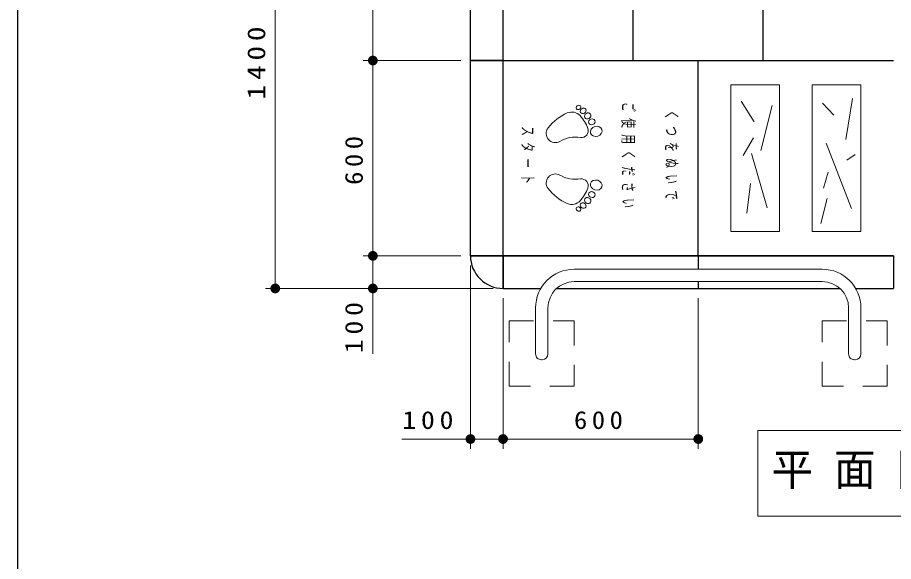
# Model space of a CAD drawing. Units: millimetres on the paper, scale 1:30. Extents: x -537 to 0, y 0 to 257.
# Drawn here: x -365 to -275.3, y 149.3 to 205 of the extents above; entities that cross this region are included whole.
import ezdxf

# ---------------------------------------------------------------- set-up
doc = ezdxf.new("R2010")
doc.units = ezdxf.units.MM
doc.linetypes.add('USER1', pattern=[4.5, 2.5, -2])
doc.layers.add('1_30', color=7, linetype='Continuous', lineweight=13)
doc.layers.add('NAKAMURA図枠', color=7, linetype='Continuous', lineweight=13)
doc.styles.add('ＭＳ ゴシック', font='')
doc.styles.get('ＭＳ ゴシック').set_extended_font_data('MS Gothic')

# ---------------------------------------------------------------- blocks, each defined once
blk = doc.blocks.new('filled_dot')
at = {"color": 0, "linetype": 'Continuous', "lineweight": -2, "const_width": 1.25}
blk.add_lwpolyline([(-0.625, 0, 1), (0.625, 0, 1)], format="xyb", close=True, dxfattribs=at)

msp = doc.modelspace()

# ---------------------------------------------------------------- linework, layer by layer
at = {"layer": '1_30'}
for p, q in [((-338.595, 177.264), (-338.595, 223.93)), ((-328.595, 200.597), (-328.595, 220.597)), ((-319.595, 200.597), (-329.595, 200.597)), ((-328.595, 180.597), (-328.595, 200.597)), ((-291.928, 183.097), (-291.928, 198.097)), ((-291.928, 198.097), (-286.928, 198.097)), ((-286.928, 198.097), (-286.928, 183.097)), ((-283.595, 198.097), (-278.595, 198.097)), ((-283.595, 183.097), (-283.595, 198.097)), ((-278.595, 198.097), (-278.595, 183.097)), ((-280.139, 192.508), (-279.47, 196.713)), ((-289.524, 194.324), (-290.861, 196.426)), ((-288.836, 191.389), (-287.702, 196.007)), ((-281.381, 194.993), (-282.528, 196.235)), ((-290.67, 190.884), (-289.619, 192.699)), ((-279.566, 185.437), (-282.146, 192.126)), ((-288.186, 185.532), (-289.81, 191.075)), ((-280.044, 190.406), (-279.184, 190.979)), ((-282.433, 187.539), (-281.955, 189.164)), ((-290.288, 184.959), (-289.906, 188.017)), ((-282.719, 183.908), (-282.05, 186.488)), ((-286.928, 183.097), (-291.928, 183.097)), ((-278.595, 183.097), (-283.595, 183.097)), ((-319.595, 180.597), (-329.595, 180.597)), ((-328.595, 170.572), (-328.595, 180.597)), ((-318.595, 179.597), (-318.595, 160.844)), ((-307.961, 179.23), (-282.562, 179.23)), ((-307.961, 177.964), (-282.562, 177.964)), ((-316.261, 177.264), (-339.595, 177.264)), ((-315.261, 176.264), (-315.261, 160.844)), ((-295.261, 176.264), (-295.261, 160.844)), ((-311.928, 175.264), (-311.928, 170.564)), ((-310.661, 175.264), (-310.661, 170.564)), ((-279.862, 175.264), (-279.862, 170.564)), ((-278.595, 175.264), (-278.595, 170.564)), ((-311.261, 169.964), (-311.328, 169.964)), ((-279.262, 169.964), (-279.195, 169.964)), ((-289.161, 162.73), (-289.161, 153.93)), ((-241.361, 162.73), (-289.161, 162.73)), ((-315.261, 161.844), (-325.639, 161.844)), ((-295.261, 161.844), (-315.261, 161.844)), ((-289.161, 153.93), (-241.361, 153.93))]:
    msp.add_line(p, q, dxfattribs=at)
at = {"layer": '1_30', "color": 3, "lineweight": 25}
for p, q in [((-318.595, 200.597), (-318.595, 220.597)), ((-315.261, 200.597), (-315.261, 220.597)), ((-301.928, 200.597), (-301.928, 220.597)), ((-288.595, 200.597), (-288.595, 220.597)), ((-318.595, 180.597), (-318.595, 200.597)), ((-318.595, 200.597), (-315.261, 200.597)), ((-315.261, 200.597), (-318.595, 200.597)), ((-315.261, 200.597), (-318.595, 200.597)), ((-315.261, 180.597), (-315.261, 200.597)), ((-315.261, 180.597), (-315.261, 200.597)), ((-315.261, 200.597), (-295.261, 200.597)), ((-295.261, 180.597), (-295.261, 200.597)), ((-295.261, 180.597), (-295.261, 200.597)), ((-295.261, 200.597), (-275.261, 200.597)), ((-315.261, 180.597), (-318.595, 180.597)), ((-318.595, 180.597), (-315.261, 180.597)), ((-315.261, 180.597), (-315.261, 177.264)), ((-275.262, 180.597), (-315.261, 180.597)), ((-315.261, 177.264), (-315.261, 180.597)), ((-315.261, 180.597), (-295.261, 180.597)), ((-295.262, 180.597), (-295.262, 179.23)), ((-295.261, 180.597), (-275.261, 180.597)), ((-275.262, 180.597), (-275.262, 177.264)), ((-295.262, 177.964), (-295.262, 177.264)), ((-315.261, 177.264), (-311.387, 177.264)), ((-309.775, 177.264), (-280.748, 177.264)), ((-279.136, 177.264), (-275.262, 177.264))]:
    msp.add_line(p, q, dxfattribs=at)
at = {"layer": '1_30', "linetype": 'USER1'}
for p, q in [((-314.628, 173.93), (-307.961, 173.93)), ((-314.628, 167.264), (-314.628, 173.93)), ((-307.961, 173.93), (-307.961, 167.264)), ((-282.562, 173.93), (-275.895, 173.93)), ((-282.562, 167.264), (-282.562, 173.93)), ((-275.895, 173.93), (-275.895, 167.264)), ((-307.961, 167.264), (-314.628, 167.264)), ((-275.895, 167.264), (-282.562, 167.264))]:
    msp.add_line(p, q, dxfattribs=at)
at = {"layer": '1_30'}
for centre, radius, start, end in [((-306.767, 190.731), 4.889, 112.96183, 142.55235), ((-308.219, 194.159), 1.167, 43.31789, 112.96183), ((-310.086, 192.398), 3.733, 19.59551, 43.31789), ((-309.908, 193.136), 0.933, 142.55234, 299.65132), ((-307.229, 193.415), 0.7, 261.6348, 19.59551), ((-307.812, 189.454), 3.304, 81.63481, 119.65132), ((-309.908, 188.058), 0.933, 60.34868, 217.44766), ((-307.812, 191.74), 3.304, 240.34868, 278.36519), ((-307.229, 187.779), 0.7, 340.40449, 98.3652), ((-306.767, 190.463), 4.889, 217.44765, 247.03817), ((-310.086, 188.796), 3.733, 316.68211, 340.40449), ((-308.219, 187.035), 1.167, 247.03817, 316.68211), ((-307.961, 175.264), 3.967, 90, 180), ((-282.562, 175.264), 3.967, 0, 90), ((-307.961, 175.264), 2.7, 90, 180), ((-282.562, 175.264), 2.7, 0, 90), ((-311.328, 170.564), 0.6, 179.99998, 270.00003), ((-311.261, 170.564), 0.6, 270.00002, 0), ((-279.262, 170.564), 0.6, 179.99998, 270.00003), ((-279.195, 170.564), 0.6, 270.00002, 0)]:
    msp.add_arc(centre, radius, start, end, dxfattribs=at)
at = {"layer": '1_30', "color": 3, "lineweight": 25}
msp.add_arc((-315.261, 180.597), 3.333, 180, 270.00002, dxfattribs=at)
at = {"layer": '1_30'}
for centre, major_axis, ratio in [((-307.534, 195.798), (0.195, 0.152), 0.846154), ((-307.051, 195.442), (0.263, 0.164), 0.846152), ((-306.585, 194.933), (0.301, 0.167), 0.846153), ((-306.159, 194.32), (0.317, 0.134), 0.846153), ((-305.707, 193.349), (0.58, 0.177), 0.846153), ((-305.707, 187.845), (0.58, -0.177), 0.846153), ((-306.159, 186.874), (0.317, -0.134), 0.846153), ((-307.051, 185.752), (0.263, -0.164), 0.846152), ((-306.585, 186.261), (0.301, -0.167), 0.846153), ((-307.534, 185.396), (0.195, -0.152), 0.846154)]:
    msp.add_ellipse(centre, major_axis=major_axis, ratio=ratio, dxfattribs=at)
at = {"layer": 'NAKAMURA図枠', "color": 20, "lineweight": 25}
msp.add_line((-365, 257), (-365, 0), dxfattribs=at)

# ---------------------------------------------------------------- block references
at = {"layer": '1_30', "xscale": 0.4, "yscale": 0.4}
for p, rotation in [((-328.595, 200.597), 90), ((-328.595, 200.597), 270), ((-328.595, 180.597), 270), ((-328.595, 180.597), 90), ((-338.595, 177.264), 90), ((-328.595, 177.264), 90), ((-315.261, 161.844), 180), ((-295.261, 161.844), 180)]:
    msp.add_blockref('filled_dot', p, dxfattribs=dict(at, rotation=rotation))
for p in [(-318.595, 161.844), (-315.261, 161.844)]:
    msp.add_blockref('filled_dot', p, dxfattribs=at)

# ---------------------------------------------------------------- texts
at = {"layer": '1_30', "style": 'ＭＳ ゴシック'}
for s, insert, char_height, attachment_point, rotation in [('\\T1.33;\\W1.2;1400', (-339.595, 200.597), 1.833, 8, 90), ('\\T1.64;\\W0.6;ご使用ください', (-302.484, 190.597), 1.222, 5, 270), ('\\T1.64;\\W0.6;くつをぬいで', (-298.039, 190.597), 1.222, 5, 270), ('\\T1.64;\\W0.6;スタート', (-312.761, 190.597), 1.222, 5, 270), ('\\T1.33;\\W1.1;600', (-329.595, 190.597), 1.833, 8, 90), ('\\T1.33;\\W1.15;100', (-329.595, 173.488), 1.833, 8, 90)]:
    msp.add_mtext(s, dxfattribs=dict(at, insert=insert, char_height=char_height, attachment_point=attachment_point, rotation=rotation))
for s, insert, char_height, attachment_point in [('\\T1.33;\\W1.15;100', (-322.723, 162.844), 1.833, 8), ('\\T1.33;\\W1.1;600', (-305.261, 162.844), 1.833, 8), ('\\T1.5;\\W0.95;平面図\u3000S=1/30', (-287.761, 158.33), 3.299, 4)]:
    msp.add_mtext(s, dxfattribs=dict(at, insert=insert, char_height=char_height, attachment_point=attachment_point))

doc.saveas('drawing.dxf')
